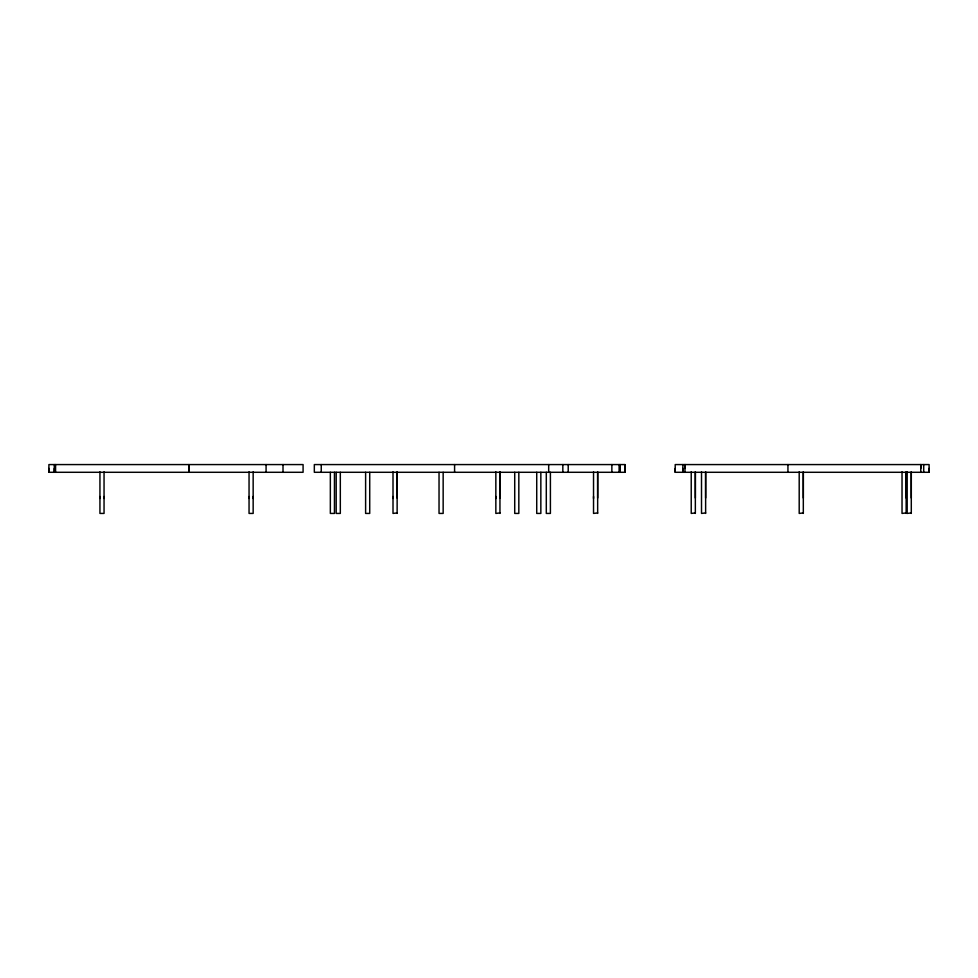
<?xml version="1.0" encoding="UTF-8"?>
<svg xmlns="http://www.w3.org/2000/svg" width="978" height="978" viewBox="0 0 978 978"><rect width="100%" height="100%" fill="white"/><g stroke="black" fill="none" stroke-linecap="round" stroke-linejoin="round"><path stroke-width="1.47" d="M48.9 472.288L48.9 464.574L303.082 464.574L303.082 472.288L48.9 472.288L48.9 468.438M54.291 468.438L54.291 472.288L54.291 464.574M99.939 498.474L99.939 496.518M104.047 498.474L104.047 496.518M249.048 498.474L249.048 496.518M253.155 498.474L253.155 496.518M266.077 472.288L266.077 464.574M393.009 498.474L393.009 496.518M393.009 471.848L393.009 513.426L397.129 512.937M397.129 497.998L397.129 472.288M495.846 498.474L495.846 496.518M495.846 471.848L495.846 513.426L499.954 512.937M499.954 497.998L499.954 472.288M593.536 498.474L593.536 496.518M593.536 471.848L593.536 513.426L597.656 512.937M597.656 497.998L597.656 472.288M620.248 468.438L620.248 472.288L620.248 464.574M625.003 472.288L624.979 464.574L314.329 464.574L314.329 472.288L625.003 472.288L625.003 464.574M675.211 472.288L675.211 464.574L929.1 464.574L929.1 472.288L675.211 472.288L675.236 468.438M682.876 464.574L682.876 472.288L682.876 468.438M684.979 472.288L684.979 464.574L684.979 468.438M691.226 471.848L691.226 513.426L695.346 512.937M695.346 497.998L695.346 472.288M701.507 471.848L701.507 513.426L705.627 512.937M705.627 497.998L705.627 472.288M799.197 471.848L799.197 513.426L803.317 512.937M803.317 497.998L803.317 472.288M902.034 471.848L902.034 513.426L906.154 512.937M906.154 497.998L906.154 472.288M907.181 471.848L907.181 513.426L911.288 512.937M911.288 497.998L911.288 472.288M920.775 472.288L920.775 464.574L920.775 468.438M929.051 472.288L929.051 468.438M188.791 472.288L188.84 464.574L188.913 472.288L188.913 468.438M923.709 464.574L923.709 472.288M911.288 471.848L911.288 513.426M906.154 471.848L906.154 513.426M803.317 471.848L803.317 513.426M787.938 464.574L787.938 472.288M705.627 471.848L705.627 513.426M695.346 471.848L695.346 513.426M619.111 464.574L619.111 472.288M611.861 464.574L611.861 472.288M597.656 471.848L597.656 513.426M568.218 464.574L568.218 472.288M562.827 464.574L562.827 472.288M550.406 472.288L550.406 513.426L546.299 513.426L546.299 472.288M548.682 464.574L548.682 472.288M540.846 472.288L540.846 513.426L536.726 513.426L536.726 472.288M518.829 472.288L518.829 513.426L514.721 513.426L514.721 472.288M499.954 471.848L499.954 513.426M454.587 464.574L454.587 472.288M443.156 472.288L443.156 513.426L439.036 513.426L439.036 472.288M397.129 471.848L397.129 513.426M369.721 472.288L369.721 513.426L365.613 513.426L365.613 472.288M340.32 472.288L340.32 513.426L336.2 513.426L336.2 472.288M334.452 472.288L334.452 513.426L330.344 513.426L330.344 472.288M321.249 464.574L321.249 472.288M283.009 464.574L283.009 472.288M253.155 471.848L253.155 513.426L249.048 513.426L249.048 471.848M104.047 471.848L104.047 513.426L99.939 513.426L99.939 471.848M55.575 464.574L55.575 472.288"/></g></svg>
